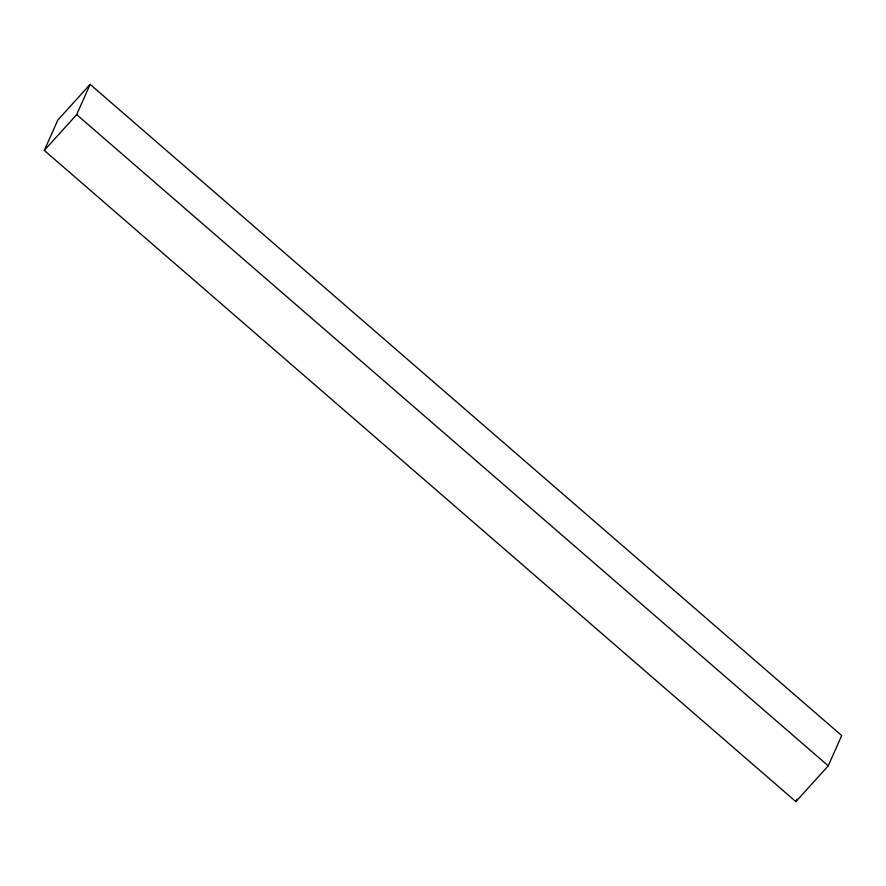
<?xml version="1.0" encoding="UTF-8"?>
<svg xmlns="http://www.w3.org/2000/svg" width="886" height="886" viewBox="0 0 886 886"><rect width="100%" height="100%" fill="white"/><g stroke="black" fill="none" stroke-linecap="round" stroke-linejoin="round"><path stroke-width="1.33" d="M44.3 150.421L57.767 120.164L90.128 84.369L841.7 735.579L828.233 765.836L795.872 801.631L44.3 150.421L76.661 114.615L90.128 84.369M795.872 801.631L796.99 799.117M76.661 114.615L828.233 765.836"/></g></svg>
